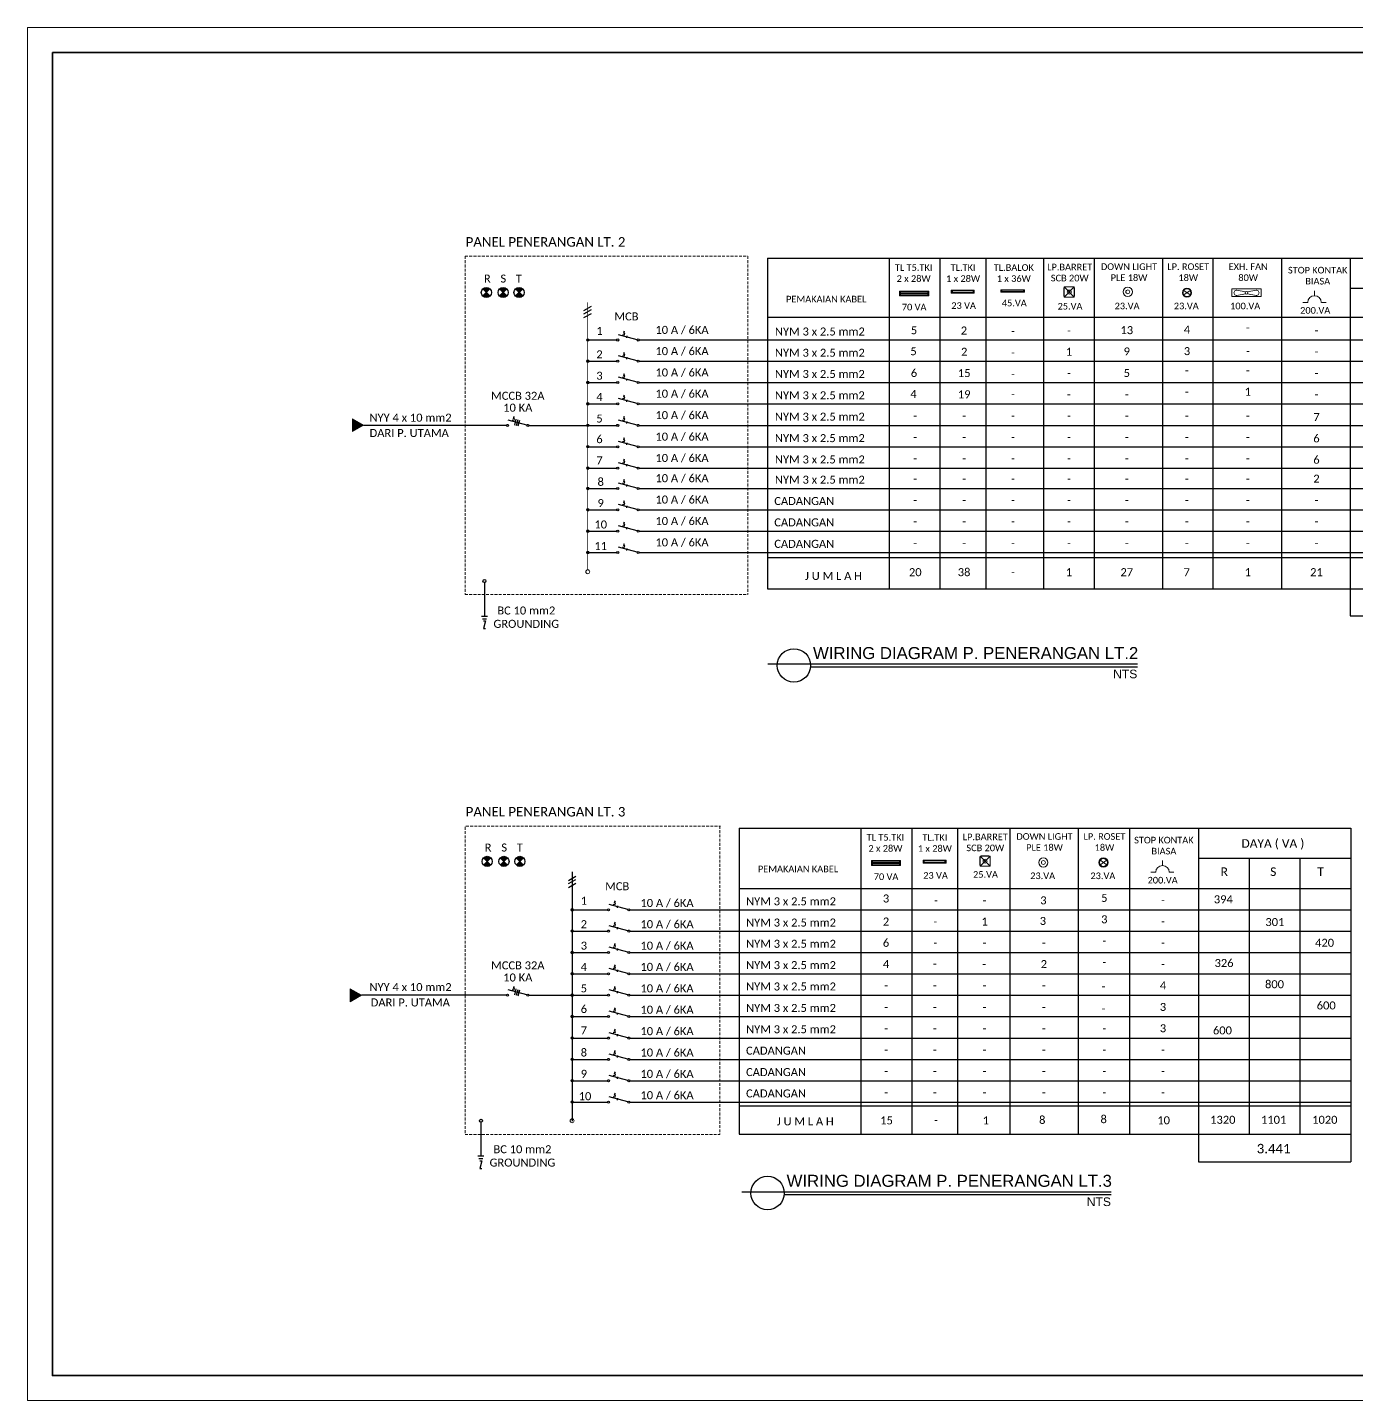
# Model space of a CAD drawing. Header units: millimetres. Extents: x -17012 to 53751, y -5570 to 5430.
# Drawn here: x 975 to 11619, y -5570 to 5430 of the extents above; entities that cross this region are included whole.
import ezdxf
from ezdxf.enums import TextEntityAlignment as Align

# ---------------------------------------------------------------- set-up
doc = ezdxf.new("R2010")
doc.units = ezdxf.units.MM
doc.linetypes.add('DASHED2', pattern=[0.375, 0.25, -0.125])
for name, color, linetype in [('A6', 8, 'Continuous'), ('D1', 1, 'Continuous'), ('D2', 1, 'Continuous'), ('HT', 8, 'Continuous')]:
    doc.layers.add(name, color=color, linetype=linetype)
for name, color, linetype, lineweight in [('dinding', 5, 'Continuous', 15), ('GRS KOP', 1, 'Continuous', 35), ('HACH', 252, 'Continuous', 0), ('kop', 7, 'Continuous', 20), ('lan', 7, 'Continuous', 15), ('Notasi', 2, 'Continuous', 20)]:
    doc.layers.add(name, color=color, linetype=linetype, lineweight=lineweight)
doc.styles.add('BARU', font='complex.shx')
doc.styles.add('ST DIMENSI', font='calibri.ttf')
doc.styles.get("Standard").update_dxf_attribs({"font": 'arial.ttf'})
doc.styles.add('style2', font='verdana.ttf')

# ---------------------------------------------------------------- blocks, each defined once
blk = doc.blocks.new('TBN5R')
at = {"layer": 'dinding', "color": 1, "ltscale": 150}
for p, q in [((913908.9, 349718.4), (913904.4, 349745.8)), ((913915.9, 349718.4), (913920.4, 349745.8)), ((913908.9, 349713), (913904.4, 349685.6)), ((913915.9, 349713), (913920.4, 349685.6))]:
    blk.add_line(p, q, dxfattribs=at)
blk.add_lwpolyline([(913901.2, 349762.3), (913924.8, 349762.3), (913924.8, 349669.1), (913901.2, 349669.1)], close=True, dxfattribs=at)
blk.add_circle((913912.4, 349715.7), 4.41, dxfattribs=at)
for centre, start, end in [((913912.4, 349747.3), 349.1597, 190.8403), ((913912.4, 349684.1), 169.1597, 10.8403)]:
    blk.add_arc(centre, 8.12, start, end, dxfattribs=at)
blk = doc.blocks.new('kop')
at = {"layer": 'GRS KOP'}
blk.add_lwpolyline([(1, 54), (83, 54), (83, 1), (1, 1)], close=True, dxfattribs=at)
at = {"layer": 'kop', "color": 7}
for p, q in [((84, 55), (0, 55)), ((0, 55), (0, 0)), ((0, 0), (84, 0))]:
    blk.add_line(p, q, dxfattribs=at)
at = {"layer": 'kop', "style": 'BARU', "flags": 4}
for p, height in [((73.8, 5.4), 0.35), ((73.8, 4.9), 0.35), ((80.303, 5.382), 0.25), ((80.303, 4.882), 0.25), ((73.8, 4.4), 0.35), ((80.303, 4.382), 0.25)]:
    blk.add_attdef('-', p, '', height=height, dxfattribs=at)
at = {"layer": 'kop', "flags": 4}
for tag, p in [('AR-00', (78.057, 2.648)), ('00', (81.238, 2.647))]:
    blk.add_attdef(tag, text='', height=0.35, dxfattribs=at).set_placement(p, align=Align.MIDDLE)

msp = doc.modelspace()

# ---------------------------------------------------------------- hatches: boundary and pattern name
at = {"layer": 'dinding'}
for points in [[(5472, 2926, 1), (5451, 2926, 1)], [(5472, 2756, 1), (5451, 2756, 1)], [(5472, 2585, 1), (5451, 2585, 1)], [(5472, 2415, 1), (5451, 2415, 1)], [(3578, 2294), (3578, 2192), (3666, 2243)], [(5472, 2242, 1), (5451, 2242, 1)], [(5472, 2071, 1), (5451, 2071, 1)], [(5472, 1900, 1), (5451, 1900, 1)], [(5472, 1737, 1), (5451, 1737, 1)], [(5472, 1566, 1), (5451, 1566, 1)], [(5472, 1395, 1), (5451, 1395, 1)], [(5472, 1224, 1), (5451, 1224, 1)], [(5347, -1639, 1), (5327, -1639, 1)], [(5347, -1809, 1), (5327, -1809, 1)], [(5347, -1981, 1), (5327, -1981, 1)], [(5347, -2151, 1), (5327, -2151, 1)], [(3560, -2272), (3560, -2375), (3649, -2324)], [(5347, -2323, 1), (5327, -2323, 1)], [(5347, -2494, 1), (5327, -2494, 1)], [(5347, -2666, 1), (5327, -2666, 1)], [(5347, -2837, 1), (5327, -2837, 1)], [(5347, -3008, 1), (5327, -3008, 1)], [(5347, -3179, 1), (5327, -3179, 1)]]:
    msp.add_hatch(color=1, dxfattribs=at).paths.add_polyline_path(points)
at = {"layer": 'kop'}
h = msp.add_hatch(color=256, dxfattribs=at)
h.paths.add_polyline_path([(4679, 3336, 0.414214), (4621, 3336), (4650, 3307)])
h.paths.add_polyline_path([(4650, 3307), (4621, 3279, 0.414214), (4679, 3279)])
h = msp.add_hatch(color=256, dxfattribs=at)
h.paths.add_polyline_path([(4813, 3336, 0.414214), (4756, 3336), (4784, 3307)])
h.paths.add_polyline_path([(4784, 3307), (4756, 3279, 0.414214), (4813, 3279)])
h = msp.add_hatch(color=256, dxfattribs=at)
h.paths.add_polyline_path([(4941, 3336, 0.414214), (4884, 3336), (4912, 3307)])
h.paths.add_polyline_path([(4912, 3307), (4884, 3279, 0.414214), (4941, 3279)])
h = msp.add_hatch(color=256, dxfattribs=at)
h.paths.add_polyline_path([(4685, -1222, 0.414214), (4628, -1222), (4656, -1251)])
h.paths.add_polyline_path([(4656, -1251), (4628, -1280, 0.414214), (4685, -1280)])
h = msp.add_hatch(color=256, dxfattribs=at)
h.paths.add_polyline_path([(4820, -1222, 0.414214), (4762, -1222), (4791, -1251)])
h.paths.add_polyline_path([(4791, -1251), (4762, -1280, 0.414214), (4820, -1280)])
h = msp.add_hatch(color=256, dxfattribs=at)
h.paths.add_polyline_path([(4948, -1222, 0.414214), (4890, -1222), (4919, -1251)])
h.paths.add_polyline_path([(4919, -1251), (4890, -1280, 0.414214), (4948, -1280)])

# ---------------------------------------------------------------- linework, layer by layer
at = {"layer": 'A6'}
for p, q in [((6901, 3581), (6901, 1490)), ((6901, 3581), (12786, 3581)), ((7876, 3581), (7876, 933)), ((8282, 3581), (8282, 933)), ((8649, 3581), (8649, 933)), ((9113, 3581), (9113, 933)), ((9519, 3581), (9519, 1946)), ((9519, 3581), (9519, 933)), ((10066, 3581), (10066, 933)), ((10468, 3581), (10468, 933)), ((11019, 3581), (11019, 933)), ((11567, 3581), (11567, 717)), ((4621, 3336), (4679, 3279)), ((4621, 3279), (4679, 3336)), ((4756, 3336), (4813, 3279)), ((4756, 3279), (4813, 3336)), ((4884, 3336), (4941, 3279)), ((4884, 3279), (4941, 3336)), ((11567, 3340), (12786, 3340)), ((5432, 3162), (5493, 3196)), ((5432, 3136), (5493, 3170)), ((5432, 3105), (5493, 3139)), ((6901, 3110), (12786, 3110)), ((5743, 2959), (5746, 2971)), ((5746, 2971), (5756, 2968)), ((5755, 2997), (5751, 2990)), ((5751, 2990), (5753, 2989)), ((5751, 2981), (5753, 2989)), ((5759, 2979), (5751, 2981)), ((5753, 2989), (5755, 2997)), ((5756, 2968), (5759, 2979)), ((5462, 2926), (5694, 2926)), ((5857, 2928), (5708, 2968)), ((5774, 2942), (5778, 2958)), ((5873, 2926), (12786, 2926)), ((5462, 2756), (5694, 2756)), ((5857, 2758), (5708, 2798)), ((5743, 2789), (5746, 2801)), ((5746, 2801), (5756, 2798)), ((5755, 2827), (5751, 2820)), ((5751, 2820), (5753, 2819)), ((5751, 2811), (5753, 2819)), ((5759, 2809), (5751, 2811)), ((5753, 2819), (5755, 2827)), ((5756, 2798), (5759, 2809)), ((5774, 2772), (5778, 2788)), ((5873, 2756), (12786, 2756)), ((5755, 2655), (5751, 2648)), ((5751, 2648), (5753, 2648)), ((5751, 2640), (5753, 2648)), ((5753, 2648), (5755, 2655)), ((5462, 2585), (5694, 2585)), ((5857, 2587), (5708, 2627)), ((5743, 2617), (5746, 2630)), ((5746, 2630), (5756, 2627)), ((5759, 2638), (5751, 2640)), ((5756, 2627), (5759, 2638)), ((5774, 2601), (5778, 2616)), ((5873, 2585), (12786, 2585)), ((5857, 2417), (5708, 2457)), ((5743, 2447), (5746, 2460)), ((5746, 2460), (5756, 2457)), ((5755, 2485), (5751, 2478)), ((5751, 2470), (5753, 2478)), ((5751, 2478), (5753, 2478)), ((5759, 2468), (5751, 2470)), ((5753, 2478), (5755, 2485)), ((5756, 2457), (5759, 2468)), ((5774, 2431), (5778, 2446)), ((4872, 2313), (4867, 2306)), ((4870, 2305), (4872, 2313)), ((5462, 2415), (5694, 2415)), ((5755, 2313), (5751, 2306)), ((5753, 2305), (5755, 2313)), ((5873, 2415), (12786, 2415)), ((4811, 2242), (3666, 2242)), ((4974, 2244), (4825, 2284)), ((4860, 2275), (4863, 2287)), ((4863, 2287), (4873, 2284)), ((4867, 2306), (4870, 2305)), ((4868, 2297), (4870, 2305)), ((4876, 2295), (4868, 2297)), ((4873, 2284), (4876, 2295)), ((4877, 2245), (4889, 2292)), ((4891, 2241), (4904, 2288)), ((4906, 2237), (4919, 2284)), ((4990, 2242), (5459, 2242)), ((5462, 2242), (5694, 2242)), ((5857, 2244), (5708, 2284)), ((5743, 2275), (5746, 2287)), ((5746, 2287), (5756, 2285)), ((5751, 2306), (5753, 2305)), ((5751, 2297), (5753, 2305)), ((5759, 2295), (5751, 2297)), ((5756, 2285), (5759, 2295)), ((5774, 2258), (5778, 2274)), ((5873, 2242), (12786, 2242)), ((5857, 2073), (5708, 2113)), ((5743, 2103), (5746, 2116)), ((5746, 2116), (5756, 2113)), ((5755, 2142), (5751, 2135)), ((5751, 2135), (5753, 2134)), ((5751, 2126), (5753, 2134)), ((5759, 2124), (5751, 2126)), ((5753, 2134), (5755, 2142)), ((5756, 2113), (5759, 2124)), ((5774, 2087), (5778, 2103)), ((5462, 2071), (5694, 2071)), ((5873, 2071), (12786, 2071)), ((5462, 1900), (5694, 1900)), ((5857, 1902), (5708, 1942)), ((5743, 1932), (5746, 1945)), ((5746, 1945), (5756, 1942)), ((5755, 1970), (5751, 1963)), ((5751, 1955), (5753, 1963)), ((5751, 1963), (5753, 1963)), ((5759, 1953), (5751, 1955)), ((5753, 1963), (5755, 1970)), ((5756, 1942), (5759, 1953)), ((5774, 1916), (5778, 1931)), ((5873, 1900), (12786, 1900)), ((5857, 1739), (5708, 1779)), ((5743, 1770), (5746, 1783)), ((5746, 1783), (5756, 1780)), ((5755, 1808), (5751, 1801)), ((5751, 1801), (5753, 1800)), ((5751, 1793), (5753, 1800)), ((5759, 1790), (5751, 1793)), ((5753, 1800), (5755, 1808)), ((5756, 1780), (5759, 1790)), ((5774, 1753), (5778, 1769)), ((6901, 1833), (6901, 933)), ((5462, 1737), (5694, 1737)), ((5873, 1737), (12786, 1737)), ((5462, 1566), (5694, 1566)), ((5857, 1568), (5708, 1608)), ((5743, 1599), (5746, 1611)), ((5746, 1611), (5756, 1609)), ((5755, 1637), (5751, 1630)), ((5751, 1630), (5753, 1629)), ((5751, 1621), (5753, 1629)), ((5759, 1619), (5751, 1621)), ((5753, 1629), (5755, 1637)), ((5756, 1609), (5759, 1619)), ((5774, 1582), (5778, 1598)), ((5873, 1566), (12786, 1566)), ((5857, 1397), (5708, 1437)), ((5743, 1428), (5746, 1440)), ((5746, 1440), (5756, 1437)), ((5755, 1466), (5751, 1459)), ((5751, 1459), (5753, 1458)), ((5751, 1450), (5753, 1458)), ((5759, 1448), (5751, 1450)), ((5753, 1458), (5755, 1466)), ((5756, 1437), (5759, 1448)), ((5462, 1395), (5694, 1395)), ((5774, 1411), (5778, 1427)), ((5873, 1395), (12786, 1395)), ((5462, 1224), (5694, 1224)), ((5857, 1226), (5708, 1266)), ((5743, 1256), (5746, 1269)), ((5746, 1269), (5756, 1266)), ((5755, 1294), (5751, 1287)), ((5751, 1279), (5753, 1287)), ((5751, 1287), (5753, 1287)), ((5759, 1277), (5751, 1279)), ((5753, 1287), (5755, 1294)), ((5756, 1266), (5759, 1277)), ((5774, 1240), (5778, 1255)), ((5873, 1224), (12786, 1224)), ((6901, 1184), (12786, 1184)), ((6901, 933), (12786, 933)), ((11567, 717), (12786, 717)), ((6676, -984), (6676, -2753)), ((6676, -984), (11572, -984)), ((7650, -984), (7650, -3437)), ((8057, -984), (8057, -3437)), ((8424, -984), (8424, -3437)), ((8843, -984), (8843, -3105)), ((8843, -984), (8843, -3437)), ((9390, -984), (9390, -3437)), ((9800, -984), (9800, -3437)), ((10354, -984), (10354, -3659)), ((11572, -984), (11572, -3659)), ((4628, -1222), (4685, -1280)), ((4628, -1280), (4685, -1222)), ((4762, -1222), (4820, -1280)), ((4762, -1280), (4820, -1222)), ((4890, -1222), (4948, -1280)), ((4890, -1280), (4948, -1222)), ((10354, -1226), (11572, -1226)), ((10760, -1226), (10760, -3437)), ((11166, -1226), (11166, -3437)), ((5308, -1403), (5368, -1369)), ((5308, -1429), (5368, -1395)), ((5308, -1460), (5368, -1426)), ((5337, -1336), (5337, -3333)), ((6676, -1469), (11572, -1469)), ((5337, -1639), (5620, -1639)), ((5783, -1637), (5634, -1597)), ((5669, -1607), (5672, -1594)), ((5672, -1594), (5682, -1597)), ((5681, -1568), (5676, -1576)), ((5676, -1576), (5679, -1576)), ((5677, -1584), (5679, -1576)), ((5685, -1586), (5677, -1584)), ((5679, -1576), (5681, -1568)), ((5682, -1597), (5685, -1586)), ((5700, -1623), (5704, -1608)), ((5799, -1639), (11572, -1639)), ((5681, -1738), (5676, -1746)), ((5676, -1746), (5679, -1746)), ((5677, -1754), (5679, -1746)), ((5685, -1756), (5677, -1754)), ((5679, -1746), (5681, -1738)), ((5682, -1767), (5685, -1756)), ((5337, -1809), (5620, -1809)), ((5783, -1807), (5634, -1767)), ((5669, -1777), (5672, -1764)), ((5672, -1764), (5682, -1767)), ((5700, -1793), (5704, -1778)), ((5799, -1809), (11572, -1809)), ((5783, -1978), (5634, -1939)), ((5669, -1948), (5672, -1935)), ((5672, -1935), (5682, -1938)), ((5681, -1910), (5676, -1917)), ((5676, -1917), (5679, -1918)), ((5677, -1925), (5679, -1918)), ((5685, -1928), (5677, -1925)), ((5679, -1918), (5681, -1910)), ((5682, -1938), (5685, -1928)), ((5700, -1965), (5704, -1949)), ((5337, -1981), (5620, -1981)), ((5681, -2080), (5676, -2087)), ((5676, -2087), (5679, -2088)), ((5677, -2095), (5679, -2088)), ((5679, -2088), (5681, -2080)), ((5799, -1981), (11572, -1981)), ((5337, -2151), (5620, -2151)), ((5783, -2148), (5634, -2109)), ((5669, -2118), (5672, -2105)), ((5672, -2105), (5682, -2108)), ((5685, -2098), (5677, -2095)), ((5682, -2108), (5685, -2098)), ((5700, -2135), (5704, -2119)), ((5799, -2151), (11572, -2151)), ((4974, -2321), (4825, -2281)), ((4860, -2291), (4863, -2278)), ((4863, -2278), (4873, -2281)), ((4872, -2253), (4867, -2260)), ((4867, -2260), (4870, -2260)), ((4868, -2268), (4870, -2260)), ((4876, -2270), (4868, -2268)), ((4870, -2260), (4872, -2253)), ((4873, -2281), (4876, -2270)), ((4877, -2320), (4889, -2273)), ((4891, -2324), (4904, -2277)), ((4906, -2328), (4919, -2281)), ((5783, -2321), (5634, -2281)), ((5669, -2290), (5672, -2278)), ((5672, -2278), (5682, -2281)), ((5681, -2252), (5676, -2259)), ((5676, -2259), (5679, -2260)), ((5677, -2268), (5679, -2260)), ((5685, -2270), (5677, -2268)), ((5679, -2260), (5681, -2252)), ((5682, -2281), (5685, -2270)), ((5700, -2307), (5704, -2291)), ((4811, -2323), (3649, -2323)), ((4990, -2323), (5334, -2323)), ((5337, -2323), (5620, -2323)), ((5799, -2323), (11572, -2323)), ((5337, -2494), (5620, -2494)), ((5783, -2492), (5634, -2452)), ((5669, -2462), (5672, -2449)), ((5672, -2449), (5682, -2452)), ((5681, -2424), (5676, -2431)), ((5676, -2431), (5679, -2431)), ((5677, -2439), (5679, -2431)), ((5685, -2441), (5677, -2439)), ((5679, -2431), (5681, -2424)), ((5682, -2452), (5685, -2441)), ((5700, -2478), (5704, -2463)), ((5799, -2494), (11572, -2494)), ((5783, -2664), (5634, -2624)), ((5669, -2633), (5672, -2620)), ((5672, -2620), (5682, -2623)), ((5681, -2595), (5676, -2602)), ((5676, -2602), (5679, -2603)), ((5677, -2611), (5679, -2603)), ((5685, -2613), (5677, -2611)), ((5679, -2603), (5681, -2595)), ((5682, -2623), (5685, -2613)), ((5700, -2650), (5704, -2634)), ((5337, -2666), (5620, -2666)), ((5799, -2666), (11572, -2666)), ((5337, -2837), (5620, -2837)), ((5783, -2835), (5634, -2795)), ((5669, -2804), (5672, -2792)), ((5672, -2792), (5682, -2794)), ((5681, -2766), (5676, -2773)), ((5676, -2773), (5679, -2774)), ((5677, -2782), (5679, -2774)), ((5685, -2784), (5677, -2782)), ((5679, -2774), (5681, -2766)), ((5682, -2794), (5685, -2784)), ((5700, -2821), (5704, -2805)), ((5799, -2837), (11572, -2837)), ((6676, -2753), (6676, -3437)), ((5783, -3006), (5634, -2966)), ((5669, -2976), (5672, -2963)), ((5672, -2963), (5682, -2966)), ((5681, -2937), (5676, -2944)), ((5676, -2944), (5679, -2945)), ((5677, -2953), (5679, -2945)), ((5685, -2955), (5677, -2953)), ((5679, -2945), (5681, -2937)), ((5682, -2966), (5685, -2955)), ((5337, -3008), (5620, -3008)), ((5700, -2992), (5704, -2976)), ((5799, -3008), (11572, -3008)), ((5337, -3179), (5620, -3179)), ((5783, -3177), (5634, -3137)), ((5669, -3147), (5672, -3134)), ((5672, -3134), (5682, -3137)), ((5681, -3109), (5676, -3116)), ((5676, -3116), (5679, -3116)), ((5677, -3124), (5679, -3116)), ((5685, -3126), (5677, -3124)), ((5679, -3116), (5681, -3109)), ((5682, -3137), (5685, -3126)), ((5700, -3163), (5704, -3148)), ((5799, -3179), (11572, -3179)), ((6676, -3208), (11572, -3208)), ((6676, -3437), (11572, -3437)), ((10354, -3659), (11572, -3659))]:
    msp.add_line(p, q, dxfattribs=at)
for centre, radius in [((4650, 3307), 40.6), ((4784, 3307), 40.6), ((4912, 3307), 40.6), ((5702, 2926), 8.12), ((5865, 2926), 8.12), ((5702, 2756), 8.12), ((5865, 2756), 8.12), ((5702, 2585), 8.12), ((5865, 2585), 8.12), ((5702, 2415), 8.12), ((5865, 2415), 8.12), ((4819, 2242), 8.12), ((4982, 2242), 8.12), ((5702, 2242), 8.12), ((5865, 2242), 8.12), ((5702, 2071), 8.12), ((5865, 2071), 8.12), ((5702, 1900), 8.12), ((5865, 1900), 8.12), ((5702, 1737), 8.12), ((5865, 1737), 8.12), ((5702, 1566), 8.12), ((5865, 1566), 8.12), ((5702, 1395), 8.12), ((5865, 1395), 8.12), ((5702, 1224), 8.12), ((5865, 1224), 8.12), ((4656, -1251), 40.6), ((4791, -1251), 40.6), ((4919, -1251), 40.6), ((5628, -1639), 8.12), ((5791, -1639), 8.12), ((5628, -1809), 8.12), ((5791, -1809), 8.12), ((5628, -1981), 8.12), ((5791, -1981), 8.12), ((5628, -2151), 8.12), ((5791, -2151), 8.12), ((4819, -2323), 8.12), ((4982, -2323), 8.12), ((5628, -2323), 8.12), ((5791, -2323), 8.12), ((5628, -2494), 8.12), ((5791, -2494), 8.12), ((5628, -2666), 8.12), ((5791, -2666), 8.12), ((5628, -2837), 8.12), ((5791, -2837), 8.12), ((5628, -3008), 8.12), ((5791, -3008), 8.12), ((5628, -3179), 8.12), ((5791, -3179), 8.12)]:
    msp.add_circle(centre, radius, dxfattribs=at)
for points in [[(5751, 2990), (5755, 2997), (5753, 2989)], [(5751, 2820), (5755, 2827), (5753, 2819)], [(5751, 2648), (5755, 2655), (5753, 2648)], [(5751, 2478), (5755, 2485), (5753, 2478)], [(4867, 2306), (4872, 2313), (4870, 2305)], [(5751, 2306), (5755, 2313), (5753, 2305)], [(5751, 2135), (5755, 2142), (5753, 2134)], [(5751, 1963), (5755, 1970), (5753, 1963)], [(5751, 1801), (5755, 1808), (5753, 1800)], [(5751, 1630), (5755, 1637), (5753, 1629)], [(5751, 1459), (5755, 1466), (5753, 1458)], [(5751, 1287), (5755, 1294), (5753, 1287)], [(5676, -1576), (5681, -1568), (5679, -1576)], [(5676, -1746), (5681, -1738), (5679, -1746)], [(5676, -1917), (5681, -1910), (5679, -1918)], [(5676, -2087), (5681, -2080), (5679, -2088)], [(4867, -2260), (4872, -2253), (4870, -2260)], [(5676, -2259), (5681, -2252), (5679, -2260)], [(5676, -2431), (5681, -2424), (5679, -2431)], [(5676, -2602), (5681, -2595), (5679, -2603)], [(5676, -2773), (5681, -2766), (5679, -2774)], [(5676, -2944), (5681, -2937), (5679, -2945)], [(5676, -3116), (5681, -3109), (5679, -3116)]]:
    msp.add_solid(points, dxfattribs=at)
at = {"layer": 'D1', "color": 7, "const_width": 10.8}
for points in [[(7246, 307), (9866, 307)], [(7035, -3920), (9655, -3920)]]:
    msp.add_lwpolyline(points, dxfattribs=at)
at = {"layer": 'D1', "color": 7}
for centre in [(7113, 319), (6902, -3908)]:
    msp.add_circle(centre, 134, dxfattribs=at)
at = {"layer": 'D2'}
for p, q in [((4635, 983), (4635, 713)), ((4611, 713), (4660, 713)), ((4619, 693), (4652, 693)), ((4626, 675), (4644, 675)), ((4644, 675), (4626, 614)), ((4626, 614), (4644, 614)), ((4607, -3341), (4607, -3611)), ((4582, -3611), (4631, -3611)), ((4590, -3631), (4623, -3631)), ((4597, -3649), (4615, -3649)), ((4615, -3649), (4597, -3710)), ((4597, -3710), (4615, -3710))]:
    msp.add_line(p, q, dxfattribs=at)
for centre in [(4635, 995), (4607, -3329)]:
    msp.add_circle(centre, 12.2, dxfattribs=at)
at = {"layer": 'dinding'}
for p, q in [((8771, 3329), (8771, 3309)), ((8771, 3329), (8774, 3329)), ((8771, 3309), (8774, 3309)), ((8774, 3309), (8771, 3309)), ((8774, 3329), (8960, 3329)), ((8774, 3329), (8774, 3309)), ((8776, 3322), (8774, 3322)), ((8776, 3321), (8774, 3321)), ((8776, 3317), (8774, 3317)), ((8776, 3317), (8774, 3317)), ((8774, 3309), (8959, 3309)), ((8776, 3323), (8776, 3316)), ((8958, 3325), (8778, 3325)), ((8778, 3325), (8778, 3314)), ((8958, 3314), (8778, 3314)), ((8953, 3325), (8953, 3314)), ((8955, 3323), (8955, 3316)), ((8955, 3322), (8958, 3322)), ((8955, 3321), (8958, 3321)), ((8955, 3317), (8958, 3317)), ((8955, 3317), (8958, 3317)), ((8958, 3329), (8958, 3309)), ((8960, 3329), (8958, 3329)), ((8960, 3309), (8958, 3309)), ((8958, 3309), (8960, 3309)), ((8960, 3329), (8960, 3309)), ((9276, 3280), (9276, 3341)), ((9278, 3351), (9358, 3351)), ((9278, 3270), (9278, 3351)), ((9287, 3352), (9348, 3352)), ((9358, 3270), (9358, 3351)), ((9359, 3280), (9359, 3341)), ((11282, 3281), (11282, 3320)), ((9278, 3270), (9358, 3270)), ((9287, 3269), (9348, 3269)), ((11188, 3227), (11228, 3227)), ((11337, 3227), (11375, 3227)), ((8604, -1209), (8685, -1209)), ((8604, -1289), (8604, -1209)), ((8614, -1207), (8675, -1207)), ((8685, -1289), (8685, -1209)), ((7735, -1245), (7738, -1245)), ((7735, -1245), (7735, -1265)), ((7735, -1265), (7738, -1265)), ((7735, -1265), (7735, -1284)), ((7738, -1265), (7735, -1265)), ((7738, -1284), (7735, -1284)), ((7738, -1245), (7965, -1245)), ((7738, -1245), (7738, -1265)), ((7740, -1252), (7738, -1252)), ((7740, -1253), (7738, -1253)), ((7740, -1257), (7738, -1257)), ((7740, -1257), (7738, -1257)), ((7738, -1265), (7965, -1265)), ((7738, -1265), (7738, -1284)), ((7738, -1265), (7965, -1265)), ((7740, -1271), (7738, -1271)), ((7740, -1272), (7738, -1272)), ((7740, -1276), (7738, -1276)), ((7740, -1277), (7738, -1277)), ((7738, -1284), (7965, -1284)), ((7740, -1251), (7740, -1258)), ((7740, -1270), (7740, -1278)), ((7960, -1249), (7742, -1249)), ((7742, -1249), (7742, -1260)), ((7960, -1260), (7742, -1260)), ((7960, -1269), (7742, -1269)), ((7742, -1269), (7742, -1279)), ((7960, -1279), (7742, -1279)), ((7960, -1249), (7960, -1260)), ((7960, -1269), (7960, -1279)), ((7962, -1251), (7962, -1258)), ((7962, -1252), (7965, -1252)), ((7962, -1253), (7965, -1253)), ((7962, -1257), (7965, -1257)), ((7962, -1257), (7965, -1257)), ((7962, -1270), (7962, -1278)), ((7962, -1271), (7965, -1271)), ((7962, -1272), (7965, -1272)), ((7962, -1276), (7965, -1276)), ((7962, -1277), (7965, -1277)), ((7965, -1245), (7965, -1265)), ((7967, -1245), (7965, -1245)), ((7965, -1265), (7965, -1284)), ((7967, -1265), (7965, -1265)), ((7965, -1265), (7967, -1265)), ((7965, -1284), (7967, -1284)), ((7967, -1245), (7967, -1265)), ((7967, -1265), (7967, -1284)), ((8603, -1279), (8603, -1218)), ((8604, -1289), (8685, -1289)), ((8614, -1290), (8675, -1290)), ((8686, -1279), (8686, -1218)), ((10065, -1284), (10065, -1245)), ((9971, -1338), (10011, -1338)), ((10119, -1338), (10157, -1338))]:
    msp.add_line(p, q, dxfattribs=at)
at = {"layer": 'dinding', "const_width": 6}
for points in [[(5462, 3229), (5462, 1085)], [(5337, -1336), (5337, -3333)]]:
    msp.add_lwpolyline(points, dxfattribs=at)
at = {"layer": 'dinding'}
for points in [[(3666, 2243), (3578, 2294), (3578, 2192)], [(3649, -2324), (3560, -2272), (3560, -2375)]]:
    msp.add_lwpolyline(points, close=True, dxfattribs=at)
for centre, radius in [((9318, 3310), 15.7), ((9787, 3312), 37), ((9787, 3312), 15.7), ((5462, 2926), 10.2), ((5462, 2756), 10.2), ((5462, 2585), 10.2), ((5462, 2415), 10.2), ((5462, 2242), 10.2), ((5462, 2071), 10.2), ((5462, 1900), 10.2), ((5462, 1737), 10.2), ((5462, 1566), 10.2), ((5462, 1395), 10.2), ((5462, 1224), 10.2), ((5462, 1069), 15.8), ((8644, -1249), 15.7), ((9111, -1260), 37), ((9111, -1260), 15.7), ((5337, -1639), 10.2), ((5337, -1809), 10.2), ((5337, -1981), 10.2), ((5337, -2151), 10.2), ((5337, -2323), 10.2), ((5337, -2494), 10.2), ((5337, -2666), 10.2), ((5337, -2837), 10.2), ((5337, -3008), 10.2), ((5337, -3179), 10.2), ((5337, -3329), 15.8)]:
    msp.add_circle(centre, radius, dxfattribs=at)
at = {"layer": 'dinding', "color": 6}
for centre, radius in [((10261, 3305), 37), ((10261, 3305), 31.7), ((9592, -1260), 37), ((9592, -1260), 31.7)]:
    msp.add_circle(centre, radius, dxfattribs=at)
at = {"layer": 'dinding'}
for centre, radius, start, end in [((8778, 3323), 1.57, 90, 180), ((8778, 3316), 1.57, 180, 270), ((8954, 3323), 1.57, 0, 90), ((8954, 3316), 1.57, 270, 0), ((9287, 3341), 11, 90, 180), ((9348, 3341), 11, 0, 90), ((9287, 3280), 11, 180, 270), ((9348, 3280), 11, 270, 0), ((11282, 3227), 54, 0, 180), ((8614, -1218), 11, 90, 180), ((8675, -1218), 11, 0, 90), ((7742, -1251), 1.57, 90, 180), ((7742, -1258), 1.57, 180, 270), ((7742, -1270), 1.57, 90, 180), ((7742, -1278), 1.57, 180, 270), ((7960, -1251), 1.57, 0, 90), ((7960, -1258), 1.57, 270, 0), ((7960, -1270), 1.57, 0, 90), ((7960, -1278), 1.57, 270, 0), ((8614, -1279), 11, 180, 270), ((8675, -1279), 11, 270, 0), ((10065, -1338), 54, 0, 180)]:
    msp.add_arc(centre, radius, start, end, dxfattribs=at)
at = {"layer": 'HACH', "color": 6, "linetype": 'DASHED2', "ltscale": 90}
for p, q in [((4480, 3598), (4480, 886)), ((4480, 3598), (6745, 3598)), ((6745, 3598), (6745, 886)), ((4480, 886), (6745, 886)), ((4480, -975), (4480, -3438)), ((4487, -968), (6526, -968)), ((6520, -968), (6520, -3438)), ((4480, -3438), (6520, -3438))]:
    msp.add_line(p, q, dxfattribs=at)
at = {"layer": 'HT'}
for p, q in [((6905, 331), (9866, 331)), ((6695, -3897), (9655, -3897))]:
    msp.add_line(p, q, dxfattribs=at)
at = {"layer": 'kop', "color": 7}
msp.add_line((975, 5430), (975, -5570), dxfattribs=at)
at = {"layer": 'kop'}
for p, q in [((9278, 3351), (9358, 3270)), ((9358, 3351), (9278, 3270)), ((8604, -1209), (8685, -1289)), ((8685, -1209), (8604, -1289))]:
    msp.add_line(p, q, dxfattribs=at)
at = {"layer": 'lan'}
for p, q in [((10230, 3326), (10292, 3285)), ((10292, 3326), (10230, 3285)), ((9562, -1239), (9623, -1281)), ((9623, -1239), (9562, -1281))]:
    msp.add_line(p, q, dxfattribs=at)
at = {"layer": 'Notasi'}
for p, q in [((7960, 3318), (7963, 3318)), ((7960, 3318), (7960, 3298)), ((7963, 3318), (8190, 3318)), ((7963, 3318), (7963, 3298)), ((7966, 3311), (7963, 3311)), ((7966, 3310), (7963, 3310)), ((7966, 3306), (7963, 3306)), ((7966, 3306), (7963, 3306)), ((7966, 3312), (7966, 3305)), ((8186, 3314), (7967, 3314)), ((8186, 3303), (7967, 3303)), ((7968, 3314), (7968, 3303)), ((8185, 3314), (8185, 3303)), ((8187, 3312), (8187, 3305)), ((8187, 3311), (8190, 3311)), ((8187, 3310), (8190, 3310)), ((8187, 3306), (8190, 3306)), ((8187, 3306), (8190, 3306)), ((8190, 3318), (8190, 3298)), ((8193, 3318), (8190, 3318)), ((8193, 3318), (8193, 3298)), ((8373, 3324), (8376, 3324)), ((8373, 3324), (8373, 3300)), ((8376, 3324), (8554, 3324)), ((8376, 3324), (8376, 3300)), ((8380, 3316), (8376, 3316)), ((8380, 3315), (8376, 3315)), ((8380, 3310), (8376, 3310)), ((8380, 3309), (8376, 3309)), ((8380, 3317), (8380, 3308)), ((8549, 3319), (8382, 3319)), ((8382, 3319), (8382, 3306)), ((8549, 3306), (8382, 3306)), ((8548, 3319), (8548, 3306)), ((8551, 3317), (8551, 3308)), ((8551, 3316), (8554, 3316)), ((8551, 3315), (8554, 3315)), ((8551, 3310), (8554, 3310)), ((8551, 3309), (8554, 3309)), ((8554, 3324), (8554, 3300)), ((8557, 3324), (8554, 3324)), ((8557, 3324), (8557, 3300)), ((7960, 3298), (7963, 3298)), ((7960, 3298), (7960, 3279)), ((7963, 3298), (7960, 3298)), ((7963, 3279), (7960, 3279)), ((7963, 3298), (8190, 3298)), ((7963, 3298), (7963, 3279)), ((7963, 3298), (8190, 3298)), ((7966, 3292), (7963, 3292)), ((7966, 3291), (7963, 3291)), ((7966, 3287), (7963, 3287)), ((7966, 3287), (7963, 3287)), ((7963, 3279), (8190, 3279)), ((7966, 3293), (7966, 3286)), ((8186, 3295), (7967, 3295)), ((8186, 3284), (7967, 3284)), ((7968, 3295), (7968, 3284)), ((8185, 3295), (8185, 3284)), ((8187, 3293), (8187, 3286)), ((8187, 3292), (8190, 3292)), ((8187, 3291), (8190, 3291)), ((8187, 3287), (8190, 3287)), ((8187, 3287), (8190, 3287)), ((8190, 3298), (8190, 3279)), ((8193, 3298), (8190, 3298)), ((8190, 3298), (8193, 3298)), ((8190, 3279), (8193, 3279)), ((8193, 3298), (8193, 3279)), ((8373, 3300), (8376, 3300)), ((8376, 3300), (8373, 3300)), ((8376, 3300), (8554, 3300)), ((8376, 3300), (8554, 3300)), ((8557, 3300), (8554, 3300)), ((8554, 3300), (8557, 3300)), ((8147, -1241), (8151, -1241)), ((8147, -1241), (8147, -1265)), ((8147, -1265), (8151, -1265)), ((8151, -1265), (8147, -1265)), ((8151, -1241), (8329, -1241)), ((8151, -1241), (8151, -1265)), ((8154, -1249), (8151, -1249)), ((8154, -1250), (8151, -1250)), ((8154, -1255), (8151, -1255)), ((8154, -1256), (8151, -1256)), ((8151, -1265), (8329, -1265)), ((8151, -1265), (8329, -1265)), ((8154, -1248), (8154, -1257)), ((8323, -1246), (8156, -1246)), ((8156, -1246), (8156, -1259)), ((8323, -1259), (8156, -1259)), ((8323, -1246), (8323, -1259)), ((8325, -1248), (8325, -1257)), ((8325, -1249), (8329, -1249)), ((8325, -1250), (8329, -1250)), ((8325, -1255), (8329, -1255)), ((8325, -1256), (8329, -1256)), ((8329, -1241), (8329, -1265)), ((8332, -1241), (8329, -1241)), ((8332, -1265), (8329, -1265)), ((8329, -1265), (8332, -1265)), ((8332, -1241), (8332, -1265))]:
    msp.add_line(p, q, dxfattribs=at)
for centre, radius, start, end in [((7967, 3312), 1.57, 90, 180), ((7967, 3305), 1.57, 180, 270), ((8186, 3312), 1.57, 0, 90), ((8186, 3305), 1.57, 270, 0), ((8382, 3317), 1.96, 90, 180), ((8382, 3308), 1.96, 180, 270), ((8549, 3317), 1.96, 0, 90), ((8549, 3308), 1.96, 270, 0), ((7967, 3293), 1.57, 90, 180), ((7967, 3286), 1.57, 180, 270), ((8186, 3293), 1.57, 0, 90), ((8186, 3286), 1.57, 270, 0), ((8156, -1248), 1.96, 90, 180), ((8156, -1257), 1.96, 180, 270), ((8323, -1248), 1.96, 0, 90), ((8323, -1257), 1.96, 270, 0)]:
    msp.add_arc(centre, radius, start, end, dxfattribs=at)

# ---------------------------------------------------------------- block references
at = {"layer": 'dinding', "xscale": 2.534999999976208, "yscale": 2.534999999976208, "zscale": 2.535, "rotation": 90}
msp.add_blockref('TBN5R', (897267, -2313464), dxfattribs=at)
at = {"layer": 'kop', "xscale": 200, "yscale": 200, "zscale": 200}
msp.add_blockref('kop', (975, -5570), dxfattribs=at)

# ---------------------------------------------------------------- texts
at = {"color": 0, "style": 'style2'}
for s, insert, char_height, width, attachment_point in [('{\\fArial|b0|i0|c0|p34;WIRING DIAGRAM P. PENERANGAN LT.2}', (7266, 466), 95.89, 2938.19, 1), ('{\\fArial|b0|i0|c0|p34;NTS}', (9863, 285), 69.24, 767.88, 3), ('{\\fArial|b0|i0|c0|p34;WIRING DIAGRAM P. PENERANGAN LT.3}', (7055, -3762), 95.89, 2938.19, 1), ('{\\fArial|b0|i0|c0|p34;NTS}', (9652, -3943), 69.24, 767.88, 3)]:
    msp.add_mtext(s, dxfattribs=dict(at, insert=insert, char_height=char_height, width=width, attachment_point=attachment_point))
at = {"layer": 'Notasi', "color": 1, "width": 1934.32, "attachment_point": 2, "style": 'ST DIMENSI'}
for s, insert, char_height in [('PANEL PENERANGAN LT. 2', (5124, 3750), 76.31), ('PANEL PENERANGAN LT. 3', (5124, -815), 76.31), ('3.441', (10955, -3514), 76.3)]:
    msp.add_mtext(s, dxfattribs=dict(at, insert=insert, char_height=char_height))
at = {"layer": 'Notasi', "attachment_point": 2, "style": 'ST DIMENSI'}
for s, insert, char_height, width in [('TL T5.TKI\\P2 x 28W', (8072, 3533), 53, 330.44), ('TL.TKI\\P1 x 28W', (8468, 3533), 53, 340.29), ('TL.BALOK\\P1 x 36W', (8874, 3533), 53, 318.2), ('LP.BARRET SCB 20W', (9322, 3537), 52.99, 394.5), ('DOWN LIGHT PLE 18W', (9797, 3540), 52.99, 550.17), ('LP. ROSET\\P18W', (10271, 3540), 53, 550.17), ('EXH. FAN\\P80W', (10751, 3540), 53, 550.17), ('R', (4658, 3450), 64.1, 1015.42), ('S', (4786, 3450), 64.1, 1015.42), ('T', (4911, 3450), 64.1, 1015.42), ('STOP KONTAK BIASA', (11308, 3512), 52.99, 538.23), ('PEMAKAIAN KABEL', (7372, 3280), 52.99, 648.4), ('70 VA', (8076, 3216), 53, 258.86), (' 23 VA', (8463, 3228), 53, 280.27), (' \\P45.VA', (8878, 3337), 53, 219.23), (' 25.VA', (9315, 3223), 53, 219.23), (' 23.VA', (9772, 3225), 53, 219.23), (' 23.VA', (10246, 3225), 53, 219.23), ('100.VA', (10727, 3225), 53, 219.23), ('200.VA', (11288, 3190), 53, 219.23), ('MCB', (5772, 3147), 64.1, 1015.42), ('1', (5556, 3031), 64.1, 1015.42), ('10 A / 6KA', (6217, 3039), 64.1, 1109.16), ('NYM 3 x 2.5 mm2', (7321, 3026), 64.1, 1015.42), ('5', (8075, 3036), 64.1, 1015.42), ('2', (8475, 3034), 64.1, 1015.42), ('-', (8868, 3029), 64.1, 1015.42), ('-', (9316, 3034), 64.1, 1015.42), ('13', (9779, 3037), 64.1, 1015.42), ('4', (10261, 3042), 64.1, 1015.42), ('-', (10748, 3058), 64.1, 1015.42), ('-', (11298, 3036), 64.1, 1015.42), ('10 A / 6KA', (6217, 2869), 64.1, 1109.16), ('5', (8071, 2868), 64.1, 1015.42), ('2', (8477, 2864), 64.1, 1015.42), ('1', (9316, 2864), 64.1, 1015.42), ('9', (9779, 2866), 64.1, 1015.42), ('3', (10261, 2869), 64.1, 1015.42), ('2', (5556, 2843), 64.1, 1015.42), ('NYM 3 x 2.5 mm2', (7321, 2856), 64.1, 1015.42), ('-', (8868, 2858), 64.1, 1015.42), ('-', (10750, 2869), 64.1, 1015.42), ('-', (11298, 2866), 64.1, 1015.42), ('3', (5556, 2672), 64.1, 1015.42), ('10 A / 6KA', (6217, 2698), 64.1, 1109.16), ('NYM 3 x 2.5 mm2', (7321, 2686), 64.1, 1015.42), ('6', (8075, 2694), 64.1, 1015.42), ('15', (8477, 2693), 64.1, 1015.42), ('-', (8868, 2687), 64.1, 1015.42), ('-', (9316, 2694), 64.1, 1015.42), ('5', (9779, 2694), 64.1, 1015.42), ('-', (10259, 2715), 64.1, 1015.42), ('-', (10748, 2715), 64.1, 1015.42), ('-', (11298, 2694), 64.1, 1015.42), ('10 A / 6KA', (6217, 2528), 64.1, 1109.16), ('1', (10748, 2544), 64.1, 1015.42), ('MCCB 32A', (4902, 2511), 64.1, 1015.42), ('4', (5556, 2502), 64.1, 1015.42), ('NYM 3 x 2.5 mm2', (7321, 2515), 64.1, 1015.42), ('4', (8071, 2526), 64.1, 1015.42), ('19', (8477, 2523), 64.1, 1015.42), ('-', (8868, 2524), 64.1, 1015.42), ('-', (9314, 2523), 64.1, 1015.42), ('-', (9779, 2523), 64.1, 1015.42), ('-', (10259, 2544), 64.1, 1015.42), ('-', (11298, 2523), 64.1, 1015.42), ('NYY 4 x 10 mm2', (4043, 2336), 64.1, 1106.44), ('10 KA', (4902, 2416), 64.1, 1015.42), ('5', (5556, 2329), 64.1, 1015.42), ('10 A / 6KA', (6217, 2356), 64.1, 1109.16), ('NYM 3 x 2.5 mm2', (7321, 2344), 64.1, 1015.42), ('-', (8085, 2352), 64.1, 1015.42), ('-', (8476, 2352), 64.1, 1015.42), ('-', (8868, 2352), 64.1, 1015.42), ('-', (9316, 2352), 64.1, 1015.42), ('-', (9779, 2352), 64.1, 1015.42), ('-', (10259, 2352), 64.1, 1015.42), ('-', (10748, 2352), 64.1, 1015.42), ('7', (11298, 2340), 64.1, 1015.42), ('DARI P. UTAMA', (4032, 2213), 64.1, 1283.23), ('6', (5556, 2164), 64.1, 1015.42), ('10 A / 6KA', (6217, 2184), 64.1, 1109.16), ('NYM 3 x 2.5 mm2', (7321, 2172), 64.1, 1015.42), ('-', (8085, 2181), 64.1, 1015.42), ('-', (8476, 2181), 64.1, 1015.42), ('-', (8868, 2181), 64.1, 1015.42), ('-', (9316, 2181), 64.1, 1015.42), ('-', (9779, 2181), 64.1, 1015.42), ('-', (10259, 2181), 64.1, 1015.42), ('-', (10748, 2181), 64.1, 1015.42), ('6', (11298, 2170), 64.1, 1015.42), ('7', (5556, 1993), 64.1, 1015.42), ('10 A / 6KA', (6217, 2013), 64.1, 1109.16), ('NYM 3 x 2.5 mm2', (7321, 2001), 64.1, 1015.42), ('6', (11298, 1999), 64.1, 1015.42), ('-', (8085, 2009), 64.1, 1015.42), ('-', (8476, 2009), 64.1, 1015.42), ('-', (8868, 2009), 64.1, 1015.42), ('-', (9316, 2009), 64.1, 1015.42), ('-', (9779, 2009), 64.1, 1015.42), ('-', (10259, 2009), 64.1, 1015.42), ('-', (10748, 2009), 64.1, 1015.42), ('8', (5566, 1822), 64.1, 1015.42), ('10 A / 6KA', (6217, 1851), 64.1, 1109.16), ('NYM 3 x 2.5 mm2', (7321, 1839), 64.1, 1015.42), ('-', (8085, 1847), 64.1, 1015.42), ('-', (8476, 1847), 64.1, 1015.42), ('-', (8868, 1847), 64.1, 1015.42), ('-', (9316, 1847), 64.1, 1015.42), ('-', (9779, 1847), 64.1, 1015.42), ('-', (10259, 1847), 64.1, 1015.42), ('-', (10748, 1847), 64.1, 1015.42), ('2', (11298, 1847), 64.1, 1015.42), ('9', (5566, 1651), 64.1, 1015.42), ('10 A / 6KA', (6217, 1680), 64.1, 1109.16), ('CADANGAN', (7196, 1668), 64.1, 1015.42), ('-', (8085, 1676), 64.1, 1015.42), ('-', (8476, 1676), 64.1, 1015.42), ('-', (8868, 1676), 64.1, 1015.42), ('-', (9316, 1676), 64.1, 1015.42), ('-', (9779, 1676), 64.1, 1015.42), ('-', (10259, 1676), 64.1, 1015.42), ('-', (10748, 1676), 64.1, 1015.42), ('-', (11298, 1676), 64.1, 1015.42), ('10', (5566, 1480), 64.1, 1015.42), ('10 A / 6KA', (6217, 1508), 64.1, 1109.16), ('CADANGAN', (7196, 1497), 64.1, 1015.42), ('-', (8085, 1505), 64.1, 1015.42), ('-', (8476, 1505), 64.1, 1015.42), ('-', (8868, 1505), 64.1, 1015.42), ('-', (9316, 1505), 64.1, 1015.42), ('-', (9779, 1505), 64.1, 1015.42), ('-', (10259, 1505), 64.1, 1015.42), ('-', (10748, 1505), 64.1, 1015.42), ('-', (11298, 1505), 64.1, 1015.42), ('10 A / 6KA', (6217, 1337), 64.1, 1109.16), ('CADANGAN', (7196, 1325), 64.1, 1015.42), ('11', (5566, 1308), 64.1, 1015.42), ('-', (8085, 1333), 64.1, 1015.42), ('-', (8476, 1333), 64.1, 1015.42), ('-', (8868, 1333), 64.1, 1015.42), ('-', (9316, 1333), 64.1, 1015.42), ('-', (9779, 1333), 64.1, 1015.42), ('-', (10259, 1333), 64.1, 1015.42), ('-', (10748, 1333), 64.1, 1015.42), ('-', (11298, 1333), 64.1, 1015.42), ('38', (8476, 1098), 64.1, 1015.42), ('J U M L A H ', (7430, 1068), 64.1, 1015.42), ('20', (8085, 1098), 64.1, 1015.42), ('-', (8868, 1098), 64.1, 1015.42), ('1', (9316, 1098), 64.1, 1015.42), ('27', (9779, 1098), 64.1, 1015.42), ('7', (10259, 1098), 64.1, 1015.42), ('1', (10748, 1098), 64.1, 1015.42), ('21', (11298, 1098), 64.1, 1015.42), ('BC 10 mm2 \\PGROUNDING', (4970, 791), 64.1, 1015.42), ('TL T5.TKI\\P2 x 28W', (7846, -1032), 53, 330.44), ('TL.TKI\\P1 x 28W', (8242, -1033), 53, 340.29), ('LP.BARRET SCB 20W', (8646, -1028), 52.99, 394.5), ('DOWN LIGHT PLE 18W', (9120, -1025), 52.99, 550.17), ('LP. ROSET\\P18W', (9600, -1025), 53, 596.83), ('STOP KONTAK BIASA', (10076, -1054), 52.99, 552.91), ('DAYA ( VA ) ', (10949, -1073), 68.89, 571.52), ('R', (4664, -1108), 64.1, 1015.42), ('S', (4793, -1108), 64.1, 1015.42), ('T', (4918, -1108), 64.1, 1015.42), ('PEMAKAIAN KABEL', (7146, -1285), 52.99, 648.4), ('R', (10560, -1299), 68.9, 285), ('S', (10952, -1299), 68.9, 285), ('T', (11331, -1299), 68.9, 285), ('MCB', (5698, -1418), 64.1, 1015.42), ('70 VA', (7851, -1347), 53, 258.86), (' 23 VA', (8238, -1337), 53, 280.27), (' 25.VA', (8638, -1329), 53, 219.23), (' 23.VA', (9096, -1340), 53, 219.23), (' 23.VA', (9578, -1340), 53, 219.23), ('200.VA', (10066, -1375), 53, 219.23), ('1', (5431, -1534), 64.1, 1015.42), ('NYM 3 x 2.5 mm2', (7090, -1539), 64.1, 1015.42), ('3', (7851, -1516), 64.1, 1015.42), ('3', (9111, -1531), 64.1, 1015.42), ('5', (9599, -1511), 64.1, 1015.42), ('394', (10552, -1523), 64.1, 1015.42), ('10 A / 6KA', (6097, -1552), 64.1, 1109.16), ('-', (8251, -1531), 64.1, 1015.42), ('-', (8640, -1531), 64.1, 1015.42), ('-', (10069, -1530), 64.1, 1015.42), ('2', (5431, -1722), 64.1, 1015.42), ('10 A / 6KA', (6097, -1722), 64.1, 1109.16), ('NYM 3 x 2.5 mm2', (7090, -1709), 64.1, 1015.42), ('2', (7851, -1701), 64.1, 1015.42), ('-', (8246, -1701), 64.1, 1015.42), ('1', (8640, -1701), 64.1, 1015.42), ('3', (9107, -1696), 64.1, 1015.42), ('3', (9599, -1683), 64.1, 1015.42), ('-', (10069, -1700), 64.1, 1015.42), ('301', (10965, -1705), 64.1, 1015.42), ('6', (7851, -1871), 64.1, 1015.42), ('3', (5431, -1894), 64.1, 1015.42), ('10 A / 6KA', (6097, -1894), 64.1, 1109.16), ('NYM 3 x 2.5 mm2', (7090, -1879), 64.1, 1015.42), ('-', (8246, -1871), 64.1, 1015.42), ('-', (8640, -1871), 64.1, 1015.42), ('-', (9115, -1871), 64.1, 1015.42), ('-', (9599, -1854), 64.1, 1015.42), ('-', (10069, -1871), 64.1, 1015.42), ('420', (11363, -1871), 64.1, 1015.42), ('MCCB 32A', (4902, -2052), 64.1, 1015.42), ('4', (5431, -2064), 64.1, 1015.42), ('10 A / 6KA', (6097, -2064), 64.1, 1109.16), ('NYM 3 x 2.5 mm2', (7090, -2050), 64.1, 1015.42), ('4', (7851, -2042), 64.1, 1015.42), ('-', (8241, -2039), 64.1, 1015.42), ('-', (8637, -2042), 64.1, 1015.42), ('2', (9115, -2042), 64.1, 1015.42), ('-', (9599, -2025), 64.1, 1015.42), ('-', (10069, -2042), 64.1, 1015.42), ('326', (10558, -2033), 64.1, 1015.42), ('10 KA', (4902, -2149), 64.1, 1015.42), ('800', (10962, -2203), 64.1, 1015.42), ('NYY 4 x 10 mm2', (4043, -2226), 64.1, 1106.44), ('5', (5431, -2236), 64.1, 1015.42), ('10 A / 6KA', (6097, -2236), 64.1, 1109.16), ('NYM 3 x 2.5 mm2', (7090, -2221), 64.1, 1015.42), ('-', (7851, -2213), 64.1, 1015.42), ('-', (8241, -2213), 64.1, 1015.42), ('-', (8640, -2213), 64.1, 1015.42), ('-', (9115, -2213), 64.1, 1015.42), ('-', (9592, -2220), 64.1, 1015.42), ('4', (10069, -2213), 64.1, 1015.42), ('DARI P. UTAMA', (4041, -2349), 64.1, 1283.23), ('6', (5431, -2401), 64.1, 1015.42), ('10 A / 6KA', (6097, -2407), 64.1, 1109.16), ('NYM 3 x 2.5 mm2', (7090, -2393), 64.1, 1015.42), ('-', (7851, -2385), 64.1, 1015.42), ('-', (8241, -2385), 64.1, 1015.42), ('-', (8640, -2385), 64.1, 1015.42), ('-', (9115, -2385), 64.1, 1015.42), ('3', (10069, -2385), 64.1, 1015.42), ('600', (11376, -2373), 64.1, 1015.42), ('-', (9593, -2398), 64.1, 1015.42), ('7', (5431, -2572), 64.1, 1015.42), ('10 A / 6KA', (6097, -2579), 64.1, 1109.16), ('NYM 3 x 2.5 mm2', (7090, -2564), 64.1, 1015.42), ('-', (7851, -2556), 64.1, 1015.42), ('-', (7851, -2556), 64.1, 1015.42), ('-', (8241, -2556), 64.1, 1015.42), ('-', (8640, -2556), 64.1, 1015.42), ('-', (9115, -2556), 64.1, 1015.42), ('-', (9599, -2556), 64.1, 1015.42), ('3', (10069, -2556), 64.1, 1015.42), ('600', (10545, -2573), 64.1, 1015.42), ('8', (5431, -2750), 64.1, 1015.42), ('10 A / 6KA', (6097, -2750), 64.1, 1109.16), ('CADANGAN', (6970, -2735), 64.1, 1015.42), ('-', (7851, -2727), 64.1, 1015.42), ('-', (8241, -2727), 64.1, 1015.42), ('-', (8640, -2727), 64.1, 1015.42), ('-', (9115, -2727), 64.1, 1015.42), ('-', (9599, -2727), 64.1, 1015.42), ('-', (10069, -2727), 64.1, 1015.42), ('9', (5431, -2921), 64.1, 1015.42), ('10 A / 6KA', (6097, -2921), 64.1, 1109.16), ('CADANGAN', (6970, -2907), 64.1, 1015.42), ('-', (7851, -2898), 64.1, 1015.42), ('-', (8241, -2898), 64.1, 1015.42), ('-', (8640, -2898), 64.1, 1015.42), ('-', (9115, -2898), 64.1, 1015.42), ('-', (9599, -2898), 64.1, 1015.42), ('-', (10069, -2898), 64.1, 1015.42), ('CADANGAN', (6970, -3078), 64.1, 1015.42), ('10', (5440, -3100), 64.1, 1015.42), ('10 A / 6KA', (6097, -3092), 64.1, 1109.16), ('-', (7851, -3070), 64.1, 1015.42), ('-', (8241, -3070), 64.1, 1015.42), ('-', (8640, -3070), 64.1, 1015.42), ('-', (9115, -3070), 64.1, 1015.42), ('-', (9599, -3070), 64.1, 1015.42), ('-', (10069, -3070), 64.1, 1015.42), ('15', (7855, -3294), 64.1, 1015.42), ('1', (8650, -3294), 64.1, 1015.42), ('8', (9102, -3290), 64.1, 1015.42), ('8', (9594, -3284), 64.1, 1015.42), ('10', (10074, -3293), 64.1, 1015.42), ('1320', (10548, -3289), 64.1, 1015.42), ('1101', (10955, -3289), 64.1, 1015.42), ('1020', (11365, -3289), 64.1, 1015.42), ('J U M L A H ', (7204, -3302), 64.1, 1015.42), ('-', (8251, -3290), 64.1, 1015.42), ('BC 10 mm2 \\PGROUNDING', (4939, -3525), 64.1, 1015.42)]:
    msp.add_mtext(s, dxfattribs=dict(at, insert=insert, char_height=char_height, width=width))

doc.saveas('drawing.dxf')
